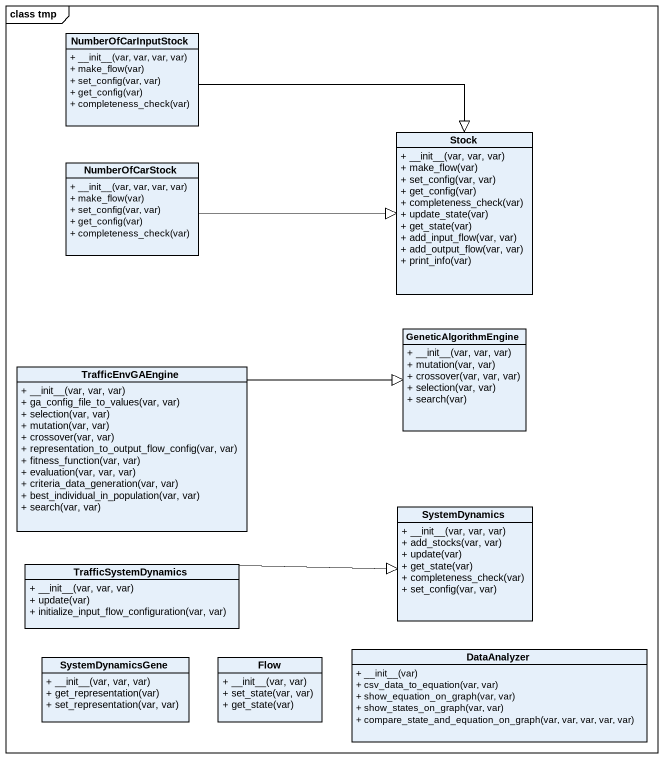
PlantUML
@startuml
mainframe class tmp
hide circle
hide empty members
skinparam classAttributeIconSize 0
class NumberOfCarInputStock {
  + ~__init~__(var, var, var, var)
  + make_flow(var)
  + set_config(var, var)
  + get_config(var)
  + completeness_check(var)
}
class Stock {
  + ~__init~__(var, var, var)
  + make_flow(var)
  + set_config(var, var)
  + get_config(var)
  + completeness_check(var)
  + update_state(var)
  + get_state(var)
  + add_input_flow(var, var)
  + add_output_flow(var, var)
  + print_info(var)
}
class NumberOfCarStock {
  + ~__init~__(var, var, var, var)
  + make_flow(var)
  + set_config(var, var)
  + get_config(var)
  + completeness_check(var)
}
class GeneticAlgorithmEngine {
  + ~__init~__(var, var, var)
  + mutation(var, var)
  + crossover(var, var, var)
  + selection(var, var)
  + search(var)
}
class TrafficEnvGAEngine {
  + ~__init~__(var, var, var)
  + ga_config_file_to_values(var, var)
  + selection(var, var)
  + mutation(var, var)
  + crossover(var, var)
  + representation_to_output_flow_config(var, var)
  + fitness_function(var, var)
  + evaluation(var, var, var)
  + criteria_data_generation(var, var)
  + best_individual_in_population(var, var)
  + search(var, var)
}
class SystemDynamics {
  + ~__init~__(var, var, var)
  + add_stocks(var, var)
  + update(var)
  + get_state(var)
  + completeness_check(var)
  + set_config(var, var)
}
class TrafficSystemDynamics {
  + ~__init~__(var, var, var)
  + update(var)
  + initialize_input_flow_configuration(var, var)
}
class DataAnalyzer {
  + ~__init~__(var)
  + csv_data_to_equation(var, var)
  + show_equation_on_graph(var, var)
  + show_states_on_graph(var, var)
  + compare_state_and_equation_on_graph(var, var, var, var, var)
}
class SystemDynamicsGene {
  + ~__init~__(var, var, var)
  + get_representation(var)
  + set_representation(var, var)
}
class Flow {
  + ~__init~__(var, var)
  + set_state(var, var)
  + get_state(var)
}
NumberOfCarInputStock -right-|> Stock
NumberOfCarStock -right-|> Stock
TrafficEnvGAEngine -right-|> GeneticAlgorithmEngine
TrafficSystemDynamics -right-|> SystemDynamics
@enduml
